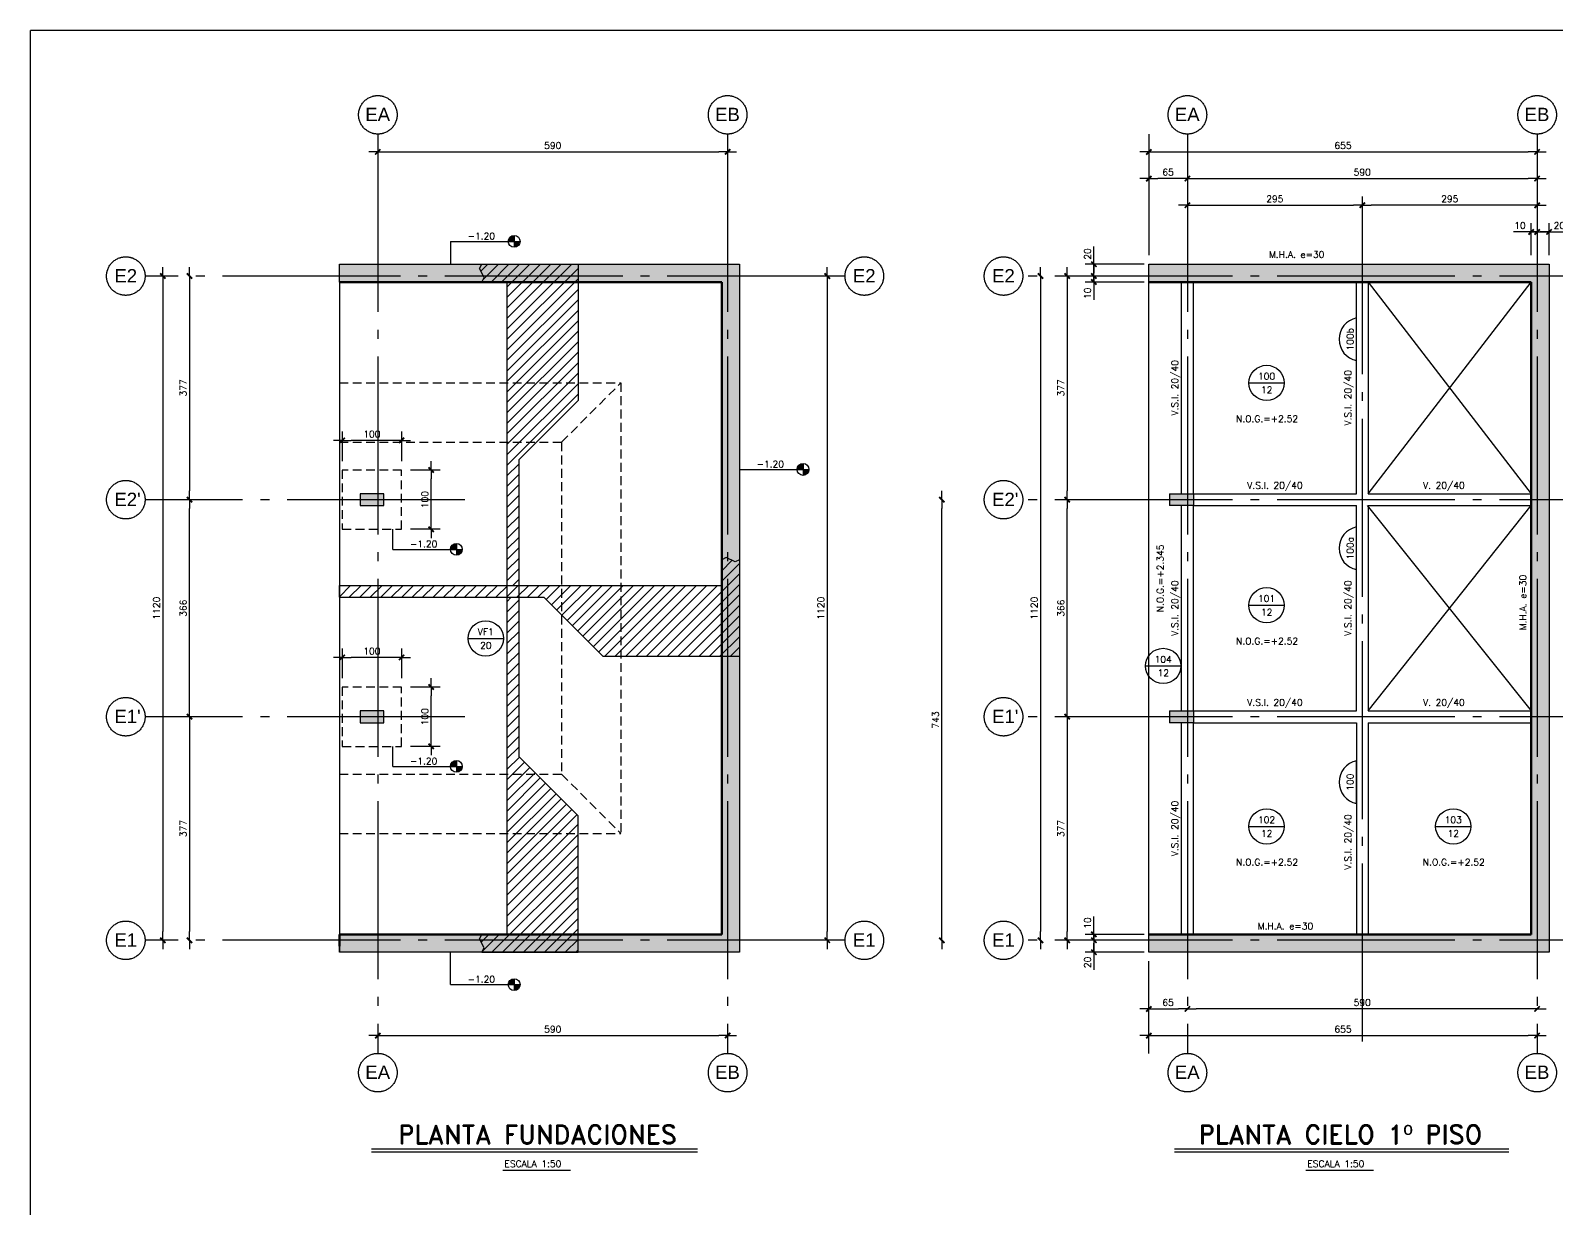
# Model space of a CAD drawing. Extents: x -6066 to 8175, y -13042 to 14234.
# Drawn here: x -58 to 2516, y 2137 to 4123 of the extents above; entities that cross this region are included whole.
import ezdxf
from ezdxf.enums import TextEntityAlignment as Align

# ---------------------------------------------------------------- set-up
doc = ezdxf.new("R2010")
doc.units = 0
doc.header["$LTSCALE"] = 30
doc.header["$MEASUREMENT"] = 0
doc.linetypes.add('DASHED', pattern=[0.75, 0.5, -0.25])
doc.linetypes.add('EJES', pattern=[12.5, 10, -1, 0.5, -1])
doc.layers.get('0').update_dxf_attribs({"linetype": 'CONTINUOUS'})
for name, color, linetype, lineweight in [('A-ROOF-____-OTLN', 132, 'CONTINUOUS', 18), ('A-WALL-____-MCUT', 113, 'CONTINUOUS', 50), ('S-BEAM-____-OTLN', 12, 'CONTINUOUS', 18)]:
    doc.layers.add(name, color=color, linetype=linetype, lineweight=lineweight)
for name, color, linetype in [('MURO', 130, 'CONTINUOUS'), ('RLA-BORDE DE LOSAS', 3, 'CONTINUOUS'), ('RLA-COTAS', 2, 'CONTINUOUS'), ('RLA-COTAS1', 2, 'CONTINUOUS'), ('RLA-COTAS2', 1, 'CONTINUOUS'), ('RLA-EJES', 1, 'EJES'), ('RLA-FORMATO', 7, 'CONTINUOUS'), ('RLA-FUNDACIONES', 6, 'CONTINUOUS'), ('RLA-HATCH1', 1, 'CONTINUOUS'), ('RLA-MUROS', 5, 'CONTINUOUS'), ('RLA-NIVELES', 3, 'CONTINUOUS'), ('RLA-SEGMENTOS1', 2, 'DASHED'), ('RLA-SOLID', 252, 'CONTINUOUS'), ('RLA-TEXTOS1', 9, 'CONTINUOUS'), ('RLA-TEXTOS2', 6, 'CONTINUOUS'), ('RLA-VANOS', 1, 'CONTINUOUS'), ('RLA-VIGAS', 3, 'CONTINUOUS')]:
    doc.layers.add(name, color=color, linetype=linetype)
doc.styles.add('Arial_1', font='arial.ttf', dxfattribs={"height": 22.5})
doc.styles.add('ROMANS', font='romans.shx', dxfattribs={"height": 11.25})
doc.styles.add('SIETE50', font='ROMAND.SHX', dxfattribs={"height": 31.5})
doc.dimstyles.new('ING50', dxfattribs={"dimscale": 50, "dimtxt": 0.27, "dimasz": 0.3, "dimexe": 0, "dimexo": 0, "dimgap": 0.1, "dimtad": 1, "dimdec": 1, "dimzin": 12, "dimdsep": 46, "dimtxsty": 'ROMANS', "dimblk": 'TICK1', "dimblk1": 'TICK1', "dimblk2": 'TICK1', "dimcen": 0.09, "dimclrd": 2, "dimclre": 1, "dimclrt": 3, "dimadec": 0, "dimazin": 0, "dimtfac": 1, "dimtdec": 0, "dimtix": 1, "dimtmove": 2, "dimatfit": 3, "dimldrblk": 'TICK1', "dimfxl": 0, "dimfxlon": 1, "dimtolj": 1, "dimtzin": 0, "dimarcsym": 0})

# ---------------------------------------------------------------- blocks, each defined once
blk = doc.blocks.new('TICK1')
at = {"color": 2}
for points in [[(0, 0), (-1, 0)], [(0, 0), (1, 0)]]:
    blk.add_lwpolyline(points, dxfattribs=at)
at = {"color": 2, "const_width": 0.2}
blk.add_lwpolyline([(-0.3, -0.3), (0.3, 0.3)], dxfattribs=at)
blk = doc.blocks.new('*D7')
at = {"layer": 'RLA-COTAS1', "color": 2, "lineweight": -2, "transparency": 16777216}
blk.add_line((617.8, 2931.1), (617.8, 3001.1), dxfattribs=at)
at = {"layer": 'RLA-COTAS1', "color": 2, "lineweight": -2, "transparency": 16777216, "xscale": 15, "yscale": 15, "zscale": 15}
for p, rotation in [((617.8, 3016.1), 90), ((617.8, 2916.1), 270)]:
    blk.add_blockref('TICK1', p, dxfattribs=dict(at, rotation=rotation))
at = {"layer": 'RLA-COTAS1', "color": 3, "transparency": 16777216, "insert": (607.2, 2966.1), "char_height": 11.25, "attachment_point": 5, "rotation": 90, "style": 'ROMANS'}
blk.add_mtext('\\A1;100', dxfattribs=at)
blk = doc.blocks.new('losa-ne')
at = {"color": 5, "linetype": 'Continuous'}
blk.add_line((-29.8, 0), (29.7, 0), dxfattribs=at)
at = {"color": 3, "linetype": 'Continuous'}
blk.add_circle((0, 0), 29.8, dxfattribs=at)
at = {"color": 3, "linetype": 'Continuous', "style": 'ROMANS'}
for tag, p in [('N%%DL', (0, 5.6)), ('ESP', (0.2, -17.4))]:
    blk.add_attdef(tag, text='', height=11.2, dxfattribs=at).set_placement(p, align=Align.CENTER)
blk = doc.blocks.new('*D8')
at = {"layer": 'RLA-COTAS', "color": 2, "lineweight": -2, "transparency": 16777216}
blk.add_line((542.8, 3918.5), (1102.8, 3918.5), dxfattribs=at)
at = {"layer": 'RLA-COTAS', "color": 2, "lineweight": -2, "transparency": 16777216, "xscale": 15, "yscale": 15, "zscale": 15, "rotation": 180}
blk.add_blockref('TICK1', (527.8, 3918.5), dxfattribs=at)
at = {"layer": 'RLA-COTAS', "color": 2, "lineweight": -2, "transparency": 16777216, "xscale": 15, "yscale": 15, "zscale": 15}
blk.add_blockref('TICK1', (1117.8, 3918.5), dxfattribs=at)
at = {"layer": 'RLA-COTAS', "color": 3, "transparency": 16777216, "insert": (822.8, 3929.2), "char_height": 11.25, "attachment_point": 5, "style": 'ROMANS'}
blk.add_mtext('\\A1;590', dxfattribs=at)
blk = doc.blocks.new('*D9')
at = {"layer": 'RLA-COTAS', "color": 2, "lineweight": -2, "transparency": 16777216}
blk.add_line((165.1, 3694.1), (165.1, 2604.1), dxfattribs=at)
at = {"layer": 'RLA-COTAS', "color": 2, "lineweight": -2, "transparency": 16777216, "xscale": 15, "yscale": 15, "zscale": 15}
for p, rotation in [((165.1, 3709.1), 90), ((165.1, 2589.1), 270)]:
    blk.add_blockref('TICK1', p, dxfattribs=dict(at, rotation=rotation))
at = {"layer": 'RLA-COTAS', "color": 3, "transparency": 16777216, "insert": (154.5, 3149.1), "char_height": 11.25, "attachment_point": 5, "rotation": 90, "style": 'ROMANS'}
blk.add_mtext('\\A1;1120', dxfattribs=at)
blk = doc.blocks.new('*D10')
at = {"layer": 'RLA-COTAS1', "color": 2, "lineweight": -2, "transparency": 16777216}
blk.add_line((552.8, 3066.1), (482.8, 3066.1), dxfattribs=at)
at = {"layer": 'RLA-COTAS1', "color": 2, "lineweight": -2, "transparency": 16777216, "xscale": 15, "yscale": 15, "zscale": 15, "rotation": 180}
blk.add_blockref('TICK1', (467.8, 3066.1), dxfattribs=at)
at = {"layer": 'RLA-COTAS1', "color": 2, "lineweight": -2, "transparency": 16777216, "xscale": 15, "yscale": 15, "zscale": 15}
blk.add_blockref('TICK1', (567.8, 3066.1), dxfattribs=at)
at = {"layer": 'RLA-COTAS1', "color": 3, "transparency": 16777216, "insert": (517.8, 3076.7), "char_height": 11.25, "attachment_point": 5, "style": 'ROMANS'}
blk.add_mtext('\\A1;100', dxfattribs=at)
blk = doc.blocks.new('*D12')
at = {"layer": 'RLA-COTAS1', "color": 2, "lineweight": -2, "transparency": 16777216}
blk.add_line((617.8, 3297.1), (617.8, 3367.1), dxfattribs=at)
at = {"layer": 'RLA-COTAS1', "color": 2, "lineweight": -2, "transparency": 16777216, "xscale": 15, "yscale": 15, "zscale": 15}
for p, rotation in [((617.8, 3382.1), 90), ((617.8, 3282.1), 270)]:
    blk.add_blockref('TICK1', p, dxfattribs=dict(at, rotation=rotation))
at = {"layer": 'RLA-COTAS1', "color": 3, "transparency": 16777216, "insert": (607.2, 3332.1), "char_height": 11.25, "attachment_point": 5, "rotation": 90, "style": 'ROMANS'}
blk.add_mtext('\\A1;100', dxfattribs=at)
blk = doc.blocks.new('*D11')
at = {"layer": 'RLA-COTAS1', "color": 2, "lineweight": -2, "transparency": 16777216}
blk.add_line((552.8, 3432.1), (482.8, 3432.1), dxfattribs=at)
at = {"layer": 'RLA-COTAS1', "color": 2, "lineweight": -2, "transparency": 16777216, "xscale": 15, "yscale": 15, "zscale": 15, "rotation": 180}
blk.add_blockref('TICK1', (467.8, 3432.1), dxfattribs=at)
at = {"layer": 'RLA-COTAS1', "color": 2, "lineweight": -2, "transparency": 16777216, "xscale": 15, "yscale": 15, "zscale": 15}
blk.add_blockref('TICK1', (567.8, 3432.1), dxfattribs=at)
at = {"layer": 'RLA-COTAS1', "color": 3, "transparency": 16777216, "insert": (517.8, 3442.7), "char_height": 11.25, "attachment_point": 5, "style": 'ROMANS'}
blk.add_mtext('\\A1;100', dxfattribs=at)
blk = doc.blocks.new('*D13')
at = {"layer": 'RLA-COTAS', "color": 2, "lineweight": -2, "transparency": 16777216}
blk.add_line((210.1, 2951.1), (210.1, 2604.1), dxfattribs=at)
at = {"layer": 'RLA-COTAS', "color": 2, "lineweight": -2, "transparency": 16777216, "xscale": 15, "yscale": 15, "zscale": 15}
for p, rotation in [((210.1, 2966.1), 90), ((210.1, 2589.1), 270)]:
    blk.add_blockref('TICK1', p, dxfattribs=dict(at, rotation=rotation))
at = {"layer": 'RLA-COTAS', "color": 3, "transparency": 16777216, "insert": (199.5, 2777.6), "char_height": 11.25, "attachment_point": 5, "rotation": 90, "style": 'ROMANS'}
blk.add_mtext('\\A1;377', dxfattribs=at)
blk = doc.blocks.new('*D14')
at = {"layer": 'RLA-COTAS', "color": 2, "lineweight": -2, "transparency": 16777216}
blk.add_line((210.1, 2981.1), (210.1, 3317.1), dxfattribs=at)
at = {"layer": 'RLA-COTAS', "color": 2, "lineweight": -2, "transparency": 16777216, "xscale": 15, "yscale": 15, "zscale": 15}
for p, rotation in [((210.1, 3332.1), 90), ((210.1, 2966.1), 270)]:
    blk.add_blockref('TICK1', p, dxfattribs=dict(at, rotation=rotation))
at = {"layer": 'RLA-COTAS', "color": 3, "transparency": 16777216, "insert": (199.5, 3149.1), "char_height": 11.25, "attachment_point": 5, "rotation": 90, "style": 'ROMANS'}
blk.add_mtext('\\A1;366', dxfattribs=at)
blk = doc.blocks.new('*D15')
at = {"layer": 'RLA-COTAS', "color": 2, "lineweight": -2, "transparency": 16777216}
blk.add_line((210.1, 3694.1), (210.1, 3347.1), dxfattribs=at)
at = {"layer": 'RLA-COTAS', "color": 2, "lineweight": -2, "transparency": 16777216, "xscale": 15, "yscale": 15, "zscale": 15}
for p, rotation in [((210.1, 3709.1), 90), ((210.1, 3332.1), 270)]:
    blk.add_blockref('TICK1', p, dxfattribs=dict(at, rotation=rotation))
at = {"layer": 'RLA-COTAS', "color": 3, "transparency": 16777216, "insert": (199.5, 3520.6), "char_height": 11.25, "attachment_point": 5, "rotation": 90, "style": 'ROMANS'}
blk.add_mtext('\\A1;377', dxfattribs=at)
blk = doc.blocks.new('*D16')
at = {"layer": 'RLA-COTAS', "color": 2, "lineweight": -2, "transparency": 16777216}
blk.add_line((1285.9, 3694.1), (1285.9, 2604.1), dxfattribs=at)
at = {"layer": 'RLA-COTAS', "color": 2, "lineweight": -2, "transparency": 16777216, "xscale": 15, "yscale": 15, "zscale": 15}
for p, rotation in [((1285.9, 3709.1), 90), ((1285.9, 2589.1), 270)]:
    blk.add_blockref('TICK1', p, dxfattribs=dict(at, rotation=rotation))
at = {"layer": 'RLA-COTAS', "color": 3, "transparency": 16777216, "insert": (1275.3, 3149.1), "char_height": 11.25, "attachment_point": 5, "rotation": 90, "style": 'ROMANS'}
blk.add_mtext('\\A1;1120', dxfattribs=at)
blk = doc.blocks.new('*D17')
at = {"layer": 'RLA-COTAS', "color": 2, "lineweight": -2, "transparency": 16777216}
blk.add_line((542.8, 2428.5), (1102.8, 2428.5), dxfattribs=at)
at = {"layer": 'RLA-COTAS', "color": 2, "lineweight": -2, "transparency": 16777216, "xscale": 15, "yscale": 15, "zscale": 15, "rotation": 180}
blk.add_blockref('TICK1', (527.8, 2428.5), dxfattribs=at)
at = {"layer": 'RLA-COTAS', "color": 2, "lineweight": -2, "transparency": 16777216, "xscale": 15, "yscale": 15, "zscale": 15}
blk.add_blockref('TICK1', (1117.8, 2428.5), dxfattribs=at)
at = {"layer": 'RLA-COTAS', "color": 3, "transparency": 16777216, "insert": (822.8, 2439.1), "char_height": 11.25, "attachment_point": 5, "style": 'ROMANS'}
blk.add_mtext('\\A1;590', dxfattribs=at)
blk = doc.blocks.new('*D18')
at = {"layer": 'RLA-COTAS', "color": 2, "lineweight": -2, "transparency": 16777216}
blk.add_line((1843.4, 2428.5), (2468.4, 2428.5), dxfattribs=at)
at = {"layer": 'RLA-COTAS', "color": 2, "lineweight": -2, "transparency": 16777216, "xscale": 15, "yscale": 15, "zscale": 15, "rotation": 180}
blk.add_blockref('TICK1', (1828.4, 2428.5), dxfattribs=at)
at = {"layer": 'RLA-COTAS', "color": 2, "lineweight": -2, "transparency": 16777216, "xscale": 15, "yscale": 15, "zscale": 15}
blk.add_blockref('TICK1', (2483.4, 2428.5), dxfattribs=at)
at = {"layer": 'RLA-COTAS', "color": 3, "transparency": 16777216, "insert": (2155.9, 2439.1), "char_height": 11.25, "attachment_point": 5, "style": 'ROMANS'}
blk.add_mtext('\\A1;655', dxfattribs=at)
blk = doc.blocks.new('*D19')
at = {"layer": 'RLA-COTAS', "color": 2, "lineweight": -2, "transparency": 16777216}
blk.add_line((1843.4, 2473.5), (1878.4, 2473.5), dxfattribs=at)
at = {"layer": 'RLA-COTAS', "color": 2, "lineweight": -2, "transparency": 16777216, "xscale": 15, "yscale": 15, "zscale": 15, "rotation": 180}
blk.add_blockref('TICK1', (1828.4, 2473.5), dxfattribs=at)
at = {"layer": 'RLA-COTAS', "color": 2, "lineweight": -2, "transparency": 16777216, "xscale": 15, "yscale": 15, "zscale": 15}
blk.add_blockref('TICK1', (1893.4, 2473.5), dxfattribs=at)
at = {"layer": 'RLA-COTAS', "color": 3, "transparency": 16777216, "insert": (1860.9, 2484.1), "char_height": 11.25, "attachment_point": 5, "style": 'ROMANS'}
blk.add_mtext('\\A1;65', dxfattribs=at)
blk = doc.blocks.new('*D20')
at = {"layer": 'RLA-COTAS', "color": 2, "lineweight": -2, "transparency": 16777216}
blk.add_line((2468.4, 2473.5), (1908.4, 2473.5), dxfattribs=at)
at = {"layer": 'RLA-COTAS', "color": 2, "lineweight": -2, "transparency": 16777216, "xscale": 15, "yscale": 15, "zscale": 15}
for p, rotation in [((1893.4, 2473.5), 180.0000000000032), ((2483.4, 2473.5), 3.277378368693462e-12)]:
    blk.add_blockref('TICK1', p, dxfattribs=dict(at, rotation=rotation))
at = {"layer": 'RLA-COTAS', "color": 3, "transparency": 16777216, "insert": (2188.4, 2484.1), "char_height": 11.25, "attachment_point": 5, "style": 'ROMANS'}
blk.add_mtext('\\A1;590', dxfattribs=at)
blk = doc.blocks.new('*D21')
at = {"layer": 'RLA-COTAS', "color": 2, "lineweight": -2, "transparency": 16777216}
blk.add_line((1843.4, 3918.5), (2468.4, 3918.5), dxfattribs=at)
at = {"layer": 'RLA-COTAS', "color": 2, "lineweight": -2, "transparency": 16777216, "xscale": 15, "yscale": 15, "zscale": 15, "rotation": 180}
blk.add_blockref('TICK1', (1828.4, 3918.5), dxfattribs=at)
at = {"layer": 'RLA-COTAS', "color": 2, "lineweight": -2, "transparency": 16777216, "xscale": 15, "yscale": 15, "zscale": 15}
blk.add_blockref('TICK1', (2483.4, 3918.5), dxfattribs=at)
at = {"layer": 'RLA-COTAS', "color": 3, "transparency": 16777216, "insert": (2155.9, 3929.2), "char_height": 11.25, "attachment_point": 5, "style": 'ROMANS'}
blk.add_mtext('\\A1;655', dxfattribs=at)
blk = doc.blocks.new('*D22')
at = {"layer": 'RLA-COTAS', "color": 2, "lineweight": -2, "transparency": 16777216}
blk.add_line((1908.4, 3873.5), (2468.4, 3873.5), dxfattribs=at)
at = {"layer": 'RLA-COTAS', "color": 2, "lineweight": -2, "transparency": 16777216, "xscale": 15, "yscale": 15, "zscale": 15, "rotation": 180}
blk.add_blockref('TICK1', (1893.4, 3873.5), dxfattribs=at)
at = {"layer": 'RLA-COTAS', "color": 2, "lineweight": -2, "transparency": 16777216, "xscale": 15, "yscale": 15, "zscale": 15}
blk.add_blockref('TICK1', (2483.4, 3873.5), dxfattribs=at)
at = {"layer": 'RLA-COTAS', "color": 3, "transparency": 16777216, "insert": (2188.4, 3884.2), "char_height": 11.25, "attachment_point": 5, "style": 'ROMANS'}
blk.add_mtext('\\A1;590', dxfattribs=at)
blk = doc.blocks.new('*D23')
at = {"layer": 'RLA-COTAS', "color": 2, "lineweight": -2, "transparency": 16777216}
blk.add_line((1878.4, 3873.5), (1843.4, 3873.5), dxfattribs=at)
at = {"layer": 'RLA-COTAS', "color": 2, "lineweight": -2, "transparency": 16777216, "xscale": 15, "yscale": 15, "zscale": 15}
for p, rotation in [((1828.4, 3873.5), 179.9999999999968), ((1893.4, 3873.5), 359.9999999999968)]:
    blk.add_blockref('TICK1', p, dxfattribs=dict(at, rotation=rotation))
at = {"layer": 'RLA-COTAS', "color": 3, "transparency": 16777216, "insert": (1860.9, 3884.2), "char_height": 11.25, "attachment_point": 5, "style": 'ROMANS'}
blk.add_mtext('\\A1;65', dxfattribs=at)
blk = doc.blocks.new('*D24')
at = {"layer": 'RLA-COTAS', "color": 2, "lineweight": -2, "transparency": 16777216}
blk.add_line((1908.4, 3828.5), (2173.4, 3828.5), dxfattribs=at)
at = {"layer": 'RLA-COTAS', "color": 2, "lineweight": -2, "transparency": 16777216, "xscale": 15, "yscale": 15, "zscale": 15, "rotation": 180}
blk.add_blockref('TICK1', (1893.4, 3828.5), dxfattribs=at)
at = {"layer": 'RLA-COTAS', "color": 2, "lineweight": -2, "transparency": 16777216, "xscale": 15, "yscale": 15, "zscale": 15}
blk.add_blockref('TICK1', (2188.4, 3828.5), dxfattribs=at)
at = {"layer": 'RLA-COTAS', "color": 3, "transparency": 16777216, "insert": (2040.9, 3839.2), "char_height": 11.25, "attachment_point": 5, "style": 'ROMANS'}
blk.add_mtext('\\A1;295', dxfattribs=at)
blk = doc.blocks.new('*D25')
at = {"layer": 'RLA-COTAS', "color": 2, "lineweight": -2, "transparency": 16777216}
blk.add_line((2468.4, 3828.5), (2203.4, 3828.5), dxfattribs=at)
at = {"layer": 'RLA-COTAS', "color": 2, "lineweight": -2, "transparency": 16777216, "xscale": 15, "yscale": 15, "zscale": 15, "rotation": 180}
blk.add_blockref('TICK1', (2188.4, 3828.5), dxfattribs=at)
at = {"layer": 'RLA-COTAS', "color": 2, "lineweight": -2, "transparency": 16777216, "xscale": 15, "yscale": 15, "zscale": 15}
blk.add_blockref('TICK1', (2483.4, 3828.5), dxfattribs=at)
at = {"layer": 'RLA-COTAS', "color": 3, "transparency": 16777216, "insert": (2335.9, 3839.2), "char_height": 11.25, "attachment_point": 5, "style": 'ROMANS'}
blk.add_mtext('\\A1;295', dxfattribs=at)
blk = doc.blocks.new('*D44')
at = {"layer": 'RLA-COTAS', "color": 2, "lineweight": -2, "transparency": 16777216}
blk.add_line((1645.7, 3694.1), (1645.7, 2604.1), dxfattribs=at)
at = {"layer": 'RLA-COTAS', "color": 2, "lineweight": -2, "transparency": 16777216, "xscale": 15, "yscale": 15, "zscale": 15}
for p, rotation in [((1645.7, 3709.1), 90), ((1645.7, 2589.1), 270)]:
    blk.add_blockref('TICK1', p, dxfattribs=dict(at, rotation=rotation))
at = {"layer": 'RLA-COTAS', "color": 3, "transparency": 16777216, "insert": (1635.1, 3149.1), "char_height": 11.25, "attachment_point": 5, "rotation": 90, "style": 'ROMANS'}
blk.add_mtext('\\A1;1120', dxfattribs=at)
blk = doc.blocks.new('*D41')
at = {"layer": 'RLA-COTAS', "color": 2, "lineweight": -2, "transparency": 16777216}
blk.add_line((1690.7, 2951.1), (1690.7, 2604.1), dxfattribs=at)
at = {"layer": 'RLA-COTAS', "color": 2, "lineweight": -2, "transparency": 16777216, "xscale": 15, "yscale": 15, "zscale": 15}
for p, rotation in [((1690.7, 2966.1), 90), ((1690.7, 2589.1), 270)]:
    blk.add_blockref('TICK1', p, dxfattribs=dict(at, rotation=rotation))
at = {"layer": 'RLA-COTAS', "color": 3, "transparency": 16777216, "insert": (1680.1, 2777.6), "char_height": 11.25, "attachment_point": 5, "rotation": 90, "style": 'ROMANS'}
blk.add_mtext('\\A1;377', dxfattribs=at)
blk = doc.blocks.new('*D42')
at = {"layer": 'RLA-COTAS', "color": 2, "lineweight": -2, "transparency": 16777216}
blk.add_line((1690.7, 2981.1), (1690.7, 3317.1), dxfattribs=at)
at = {"layer": 'RLA-COTAS', "color": 2, "lineweight": -2, "transparency": 16777216, "xscale": 15, "yscale": 15, "zscale": 15}
for p, rotation in [((1690.7, 3332.1), 90), ((1690.7, 2966.1), 270)]:
    blk.add_blockref('TICK1', p, dxfattribs=dict(at, rotation=rotation))
at = {"layer": 'RLA-COTAS', "color": 3, "transparency": 16777216, "insert": (1680.1, 3149.1), "char_height": 11.25, "attachment_point": 5, "rotation": 90, "style": 'ROMANS'}
blk.add_mtext('\\A1;366', dxfattribs=at)
blk = doc.blocks.new('*D43')
at = {"layer": 'RLA-COTAS', "color": 2, "lineweight": -2, "transparency": 16777216}
blk.add_line((1690.7, 3694.1), (1690.7, 3347.1), dxfattribs=at)
at = {"layer": 'RLA-COTAS', "color": 2, "lineweight": -2, "transparency": 16777216, "xscale": 15, "yscale": 15, "zscale": 15}
for p, rotation in [((1690.7, 3709.1), 90), ((1690.7, 3332.1), 270)]:
    blk.add_blockref('TICK1', p, dxfattribs=dict(at, rotation=rotation))
at = {"layer": 'RLA-COTAS', "color": 3, "transparency": 16777216, "insert": (1680.1, 3520.6), "char_height": 11.25, "attachment_point": 5, "rotation": 90, "style": 'ROMANS'}
blk.add_mtext('\\A1;377', dxfattribs=at)
blk = doc.blocks.new('*D49')
at = {"layer": 'RLA-COTAS1', "color": 2, "lineweight": -2, "transparency": 16777216}
for p, q in [((1735.7, 3724.1), (1735.7, 3739.1)), ((1735.7, 3709.1), (1735.7, 3699.1)), ((1735.7, 3684.1), (1735.7, 3669.1))]:
    blk.add_line(p, q, dxfattribs=at)
at = {"layer": 'RLA-COTAS1', "color": 2, "lineweight": -2, "transparency": 16777216, "xscale": 15, "yscale": 15, "zscale": 15}
for p, rotation in [((1735.7, 3709.1), 270), ((1735.7, 3699.1), 90)]:
    blk.add_blockref('TICK1', p, dxfattribs=dict(at, rotation=rotation))
at = {"layer": 'RLA-COTAS1', "color": 3, "transparency": 16777216, "insert": (1725.1, 3680), "char_height": 11.25, "attachment_point": 5, "rotation": 90, "style": 'ROMANS'}
blk.add_mtext('\\A1;10', dxfattribs=at)
blk = doc.blocks.new('*D50')
at = {"layer": 'RLA-COTAS1', "color": 2, "lineweight": -2, "transparency": 16777216}
for p, q in [((1735.7, 3744.1), (1735.7, 3759.1)), ((1735.7, 3709.1), (1735.7, 3729.1)), ((1735.7, 3694.1), (1735.7, 3679.1))]:
    blk.add_line(p, q, dxfattribs=at)
at = {"layer": 'RLA-COTAS1', "color": 2, "lineweight": -2, "transparency": 16777216, "xscale": 15, "yscale": 15, "zscale": 15}
for p, rotation in [((1735.7, 3729.1), 270), ((1735.7, 3709.1), 90)]:
    blk.add_blockref('TICK1', p, dxfattribs=dict(at, rotation=rotation))
at = {"layer": 'RLA-COTAS1', "color": 3, "transparency": 16777216, "insert": (1725.1, 3746.4), "char_height": 11.25, "attachment_point": 5, "rotation": 90, "style": 'ROMANS'}
blk.add_mtext('\\A1;20', dxfattribs=at)
blk = doc.blocks.new('*D51')
at = {"layer": 'RLA-COTAS1', "color": 2, "lineweight": -2, "transparency": 16777216}
for p, q in [((1735.7, 2614.1), (1735.7, 2629.1)), ((1735.7, 2589.1), (1735.7, 2599.1)), ((1735.7, 2574.1), (1735.7, 2559.1))]:
    blk.add_line(p, q, dxfattribs=at)
at = {"layer": 'RLA-COTAS1', "color": 2, "lineweight": -2, "transparency": 16777216, "xscale": 15, "yscale": 15, "zscale": 15}
for p, rotation in [((1735.7, 2599.1), 270), ((1735.7, 2589.1), 90)]:
    blk.add_blockref('TICK1', p, dxfattribs=dict(at, rotation=rotation))
at = {"layer": 'RLA-COTAS1', "color": 3, "transparency": 16777216, "insert": (1725.1, 2618.2), "char_height": 11.25, "attachment_point": 5, "rotation": 90, "style": 'ROMANS'}
blk.add_mtext('\\A1;10', dxfattribs=at)
blk = doc.blocks.new('*D52')
at = {"layer": 'RLA-COTAS1', "color": 2, "lineweight": -2, "transparency": 16777216}
for p, q in [((1735.7, 2604.1), (1735.7, 2619.1)), ((1735.7, 2589.1), (1735.7, 2569.1)), ((1735.7, 2554.1), (1735.7, 2539.1))]:
    blk.add_line(p, q, dxfattribs=at)
at = {"layer": 'RLA-COTAS1', "color": 2, "lineweight": -2, "transparency": 16777216, "xscale": 15, "yscale": 15, "zscale": 15}
for p, rotation in [((1735.7, 2589.1), 270), ((1735.7, 2569.1), 90)]:
    blk.add_blockref('TICK1', p, dxfattribs=dict(at, rotation=rotation))
at = {"layer": 'RLA-COTAS1', "color": 3, "transparency": 16777216, "insert": (1725.1, 2551.8), "char_height": 11.25, "attachment_point": 5, "rotation": 90, "style": 'ROMANS'}
blk.add_mtext('\\A1;20', dxfattribs=at)
blk = doc.blocks.new('*D53')
at = {"layer": 'RLA-COTAS1', "color": 2, "lineweight": -2, "transparency": 16777216}
for p, q in [((2458.4, 3783.5), (2443.4, 3783.5)), ((2483.4, 3783.5), (2473.4, 3783.5)), ((2498.4, 3783.5), (2513.4, 3783.5))]:
    blk.add_line(p, q, dxfattribs=at)
at = {"layer": 'RLA-COTAS1', "color": 2, "lineweight": -2, "transparency": 16777216, "xscale": 15, "yscale": 15, "zscale": 15}
blk.add_blockref('TICK1', (2473.4, 3783.5), dxfattribs=at)
at = {"layer": 'RLA-COTAS1', "color": 2, "lineweight": -2, "transparency": 16777216, "xscale": 15, "yscale": 15, "zscale": 15, "rotation": 180}
blk.add_blockref('TICK1', (2483.4, 3783.5), dxfattribs=at)
at = {"layer": 'RLA-COTAS1', "color": 3, "transparency": 16777216, "insert": (2454.4, 3794.2), "char_height": 11.25, "attachment_point": 5, "style": 'ROMANS'}
blk.add_mtext('\\A1;10', dxfattribs=at)
blk = doc.blocks.new('*D54')
at = {"layer": 'RLA-COTAS1', "color": 2, "lineweight": -2, "transparency": 16777216}
for p, q in [((2468.4, 3783.5), (2453.4, 3783.5)), ((2483.4, 3783.5), (2503.4, 3783.5)), ((2518.4, 3783.5), (2533.4, 3783.5))]:
    blk.add_line(p, q, dxfattribs=at)
at = {"layer": 'RLA-COTAS1', "color": 2, "lineweight": -2, "transparency": 16777216, "xscale": 15, "yscale": 15, "zscale": 15}
blk.add_blockref('TICK1', (2483.4, 3783.5), dxfattribs=at)
at = {"layer": 'RLA-COTAS1', "color": 2, "lineweight": -2, "transparency": 16777216, "xscale": 15, "yscale": 15, "zscale": 15, "rotation": 180}
blk.add_blockref('TICK1', (2503.4, 3783.5), dxfattribs=at)
at = {"layer": 'RLA-COTAS1', "color": 3, "transparency": 16777216, "insert": (2520.8, 3794.2), "char_height": 11.25, "attachment_point": 5, "style": 'ROMANS'}
blk.add_mtext('\\A1;20', dxfattribs=at)
blk = doc.blocks.new('nivel-f')
at = {"linetype": 'Continuous'}
h = blk.add_hatch(color=1, dxfattribs=at)
h.paths.add_polyline_path([(90.5, 0), (90.5, 10, 0.414214), (80.5, 0)])
h.paths.add_polyline_path([(90.5, -10, 0.414214), (100.5, 0), (90.5, 0)])
at = {"color": 3}
for p, q in [((-16.7, 0), (100.5, 0)), ((90.5, 10), (90.5, -10))]:
    blk.add_line(p, q, dxfattribs=at)
blk.add_circle((90.5, 0), 10, dxfattribs=at)
at = {"color": 3, "style": 'ROMANS'}
blk.add_attdef('NIVEL', text='', height=11.2, dxfattribs=at).set_placement((35.2, 3.4), align=Align.CENTER)
blk = doc.blocks.new('*D131')
at = {"color": 2, "lineweight": -2, "transparency": 16777216}
blk.add_line((1479.2, 2604.1), (1479.2, 3317.1), dxfattribs=at)
at = {"color": 2, "lineweight": -2, "transparency": 16777216, "xscale": 15, "yscale": 15, "zscale": 15}
for p, rotation in [((1479.2, 3332.1), 90), ((1479.2, 2589.1), 270)]:
    blk.add_blockref('TICK1', p, dxfattribs=dict(at, rotation=rotation))
at = {"color": 3, "transparency": 16777216, "insert": (1468.6, 2960.6), "char_height": 11.25, "attachment_point": 5, "rotation": 90, "style": 'ROMANS'}
blk.add_mtext('\\A1;743', dxfattribs=at)

msp = doc.modelspace()

# ---------------------------------------------------------------- hatches: boundary and pattern name
at = {"layer": 'RLA-HATCH1'}
h = msp.add_hatch(dxfattribs=at)
h.set_pattern_fill('ANSI31', color=256, scale=100)
h.set_pattern_definition([(45, (-273.299, 161.284), (-8.838835, 8.838835), [])])
h.paths.add_polyline_path([(865.56, 3729.08), (703.17, 3729.08), (699.42, 3721.58), (705.67, 3709.08), (865.56, 3709.08)])
h.paths.add_polyline_path([(865.56, 3709.08), (705.67, 3709.08), (706.92, 3706.58), (703.17, 3699.08), (745.56, 3699.08), (865.56, 3699.08)])
h.paths.add_polyline_path([(865.56, 3699.08), (745.56, 3699.08), (745.56, 3529.08), (865.56, 3529.08)])
h.paths.add_polyline_path([(865.56, 3499.08), (865.56, 3529.08), (745.56, 3529.08), (745.56, 3429.08), (795.56, 3429.08)])
h.paths.add_polyline_path([(765.56, 3399.08), (795.56, 3429.08), (745.56, 3429.08), (745.56, 3187.41), (765.56, 3187.41)])
h.paths.add_polyline_path([(765.56, 3167.41), (745.56, 3167.41), (745.56, 2869.08), (795.56, 2869.08), (765.56, 2899.08)])
h.paths.add_polyline_path([(795.56, 2869.08), (745.56, 2869.08), (745.56, 2769.08), (865.56, 2769.08), (865.56, 2799.08)])
h.paths.add_polyline_path([(865.56, 2769.08), (745.56, 2769.08), (745.56, 2599.08), (865.56, 2599.08)])
h.paths.add_polyline_path([(865.56, 2599.08), (745.56, 2599.08), (703.17, 2599.08), (699.42, 2591.58), (700.67, 2589.08), (865.56, 2589.08)])
h.paths.add_polyline_path([(865.56, 2589.08), (700.67, 2589.08), (706.92, 2576.58), (703.17, 2569.08), (865.56, 2569.08)])
h = msp.add_hatch(dxfattribs=at)
h.set_pattern_fill('ANSI31', color=256, scale=100)
h.set_pattern_definition([(45, (-2896.923, 674.777), (-8.838835, 8.838835), [])])
h.paths.add_polyline_path([(907.84, 3067.41), (1137.84, 3067.41), (1137.84, 3230.76), (1130.34, 3227.01), (1115.34, 3234.51), (1107.84, 3230.76), (1107.84, 3187.41), (462.84, 3187.41), (462.84, 3167.41), (807.84, 3167.41)])
at = {"layer": 'RLA-SOLID'}
h = msp.add_hatch(color=256, dxfattribs=at)
h.dxf.hatch_style = 1
h.paths.add_polyline_path([(1107.84, 2599.08), (462.84, 2599.08), (462.84, 2569.08), (1137.84, 2569.08), (1137.84, 3729.08), (462.84, 3729.08), (462.84, 3699.08), (1107.84, 3699.08)])
h = msp.add_hatch(color=256, dxfattribs=at)
h.dxf.hatch_style = 1
h.paths.add_polyline_path([(2503.44, 2569.08), (2503.44, 3729.08), (1828.44, 3729.08), (1828.44, 3699.08), (2473.44, 3699.08), (2473.44, 2599.08), (1828.44, 2599.08), (1828.44, 2569.08)])
h = msp.add_hatch(color=256, dxfattribs=at)
h.dxf.hatch_style = 1
h.paths.add_polyline_path([(497.84, 3342.08), (497.84, 3322.08), (537.84, 3322.08), (537.84, 3342.08)])
h = msp.add_hatch(color=256, dxfattribs=at)
h.dxf.hatch_style = 1
h.paths.add_polyline_path([(1863.44, 3342.08), (1863.44, 3322.08), (1903.44, 3322.08), (1903.44, 3342.08)])
h = msp.add_hatch(color=256, dxfattribs=at)
h.dxf.hatch_style = 1
h.paths.add_polyline_path([(497.84, 2976.08), (497.84, 2956.08), (537.84, 2956.08), (537.84, 2976.08)])
h = msp.add_hatch(color=256, dxfattribs=at)
h.dxf.hatch_style = 1
h.paths.add_polyline_path([(1903.44, 2956.08), (1903.44, 2976.08), (1863.44, 2976.08), (1863.44, 2956.08)])

# ---------------------------------------------------------------- linework, layer by layer
at = {"layer": 'A-ROOF-____-OTLN'}
msp.add_line((1883.44, 2599.15), (1848.52, 2599.15), dxfattribs=at)
at = {"layer": 'A-WALL-____-MCUT'}
for p, q in [((462.84, 3699.08), (1107.84, 3699.08)), ((1107.84, 3699.08), (1107.84, 2599.08)), ((2473.44, 3699.08), (1828.44, 3699.08)), ((2473.44, 2599.08), (2473.44, 3699.08)), ((1107.84, 2599.08), (462.84, 2599.08)), ((462.84, 2599.08), (462.84, 2579.08)), ((1828.44, 2599.08), (2473.44, 2599.08))]:
    msp.add_line(p, q, dxfattribs=at)
at = {"layer": 'MURO'}
msp.add_line((462.84, 2599.08), (462.84, 2569.08), dxfattribs=at)
at = {"layer": 'RLA-BORDE DE LOSAS'}
msp.add_line((1828.44, 2599.15), (1828.44, 3699.08), dxfattribs=at)
at = {"layer": 'RLA-COTAS2'}
for p, q in [((2473.44, 3744.08), (2473.44, 3798.53)), ((2503.44, 3744.08), (2503.44, 3798.53)), ((1820.69, 3729.08), (1720.69, 3729.08)), ((1820.69, 3699.08), (1720.69, 3699.08)), ((467.84, 3447.08), (467.84, 3397.08)), ((567.84, 3447.08), (567.84, 3397.08)), ((632.84, 3382.08), (582.84, 3382.08)), ((632.84, 3282.08), (582.84, 3282.08)), ((467.84, 3081.08), (467.84, 3031.08)), ((567.84, 3081.08), (567.84, 3031.08)), ((632.84, 3016.08), (582.84, 3016.08)), ((632.84, 2916.08), (582.84, 2916.08)), ((1820.69, 2599.08), (1720.69, 2599.08)), ((1820.69, 2569.08), (1720.69, 2569.08))]:
    msp.add_line(p, q, dxfattribs=at)
at = {"layer": 'RLA-EJES'}
for p, q in [((527.84, 3948.53), (527.84, 2398.5)), ((1117.84, 3948.53), (1117.84, 2398.5)), ((1828.44, 3948.53), (1828.44, 3744.15)), ((1893.44, 3948.53), (1893.44, 2398.5)), ((2483.44, 3948.53), (2483.44, 2398.5)), ((2188.44, 3843.53), (2188.44, 2398.5)), ((1315.89, 3709.08), (135.13, 3709.08)), ((2719.74, 3709.08), (1615.69, 3709.08)), ((674.76, 3332.08), (135.13, 3332.08)), ((2719.74, 3332.08), (1615.69, 3332.08)), ((674.76, 2966.08), (135.13, 2966.08)), ((2719.74, 2966.08), (1615.69, 2966.08)), ((1315.89, 2589.08), (135.13, 2589.08)), ((2719.74, 2589.08), (1615.69, 2589.08)), ((1828.44, 2398.5), (1828.44, 2554.08))]:
    msp.add_line(p, q, dxfattribs=at)
at = {"layer": 'RLA-EJES', "color": 3}
for centre in [(527.84, 3981.03), (1117.84, 3981.03), (1893.44, 3981.03), (2483.44, 3981.03), (102.63, 3709.08), (1348.39, 3709.08), (1583.19, 3709.08), (102.63, 3332.08), (1583.19, 3332.08), (102.63, 2966.08), (1583.19, 2966.08), (102.63, 2589.08), (1348.39, 2589.08), (1583.19, 2589.08), (527.84, 2366), (1117.84, 2366), (1893.44, 2366), (2483.44, 2366)]:
    msp.add_circle(centre, 32.5, dxfattribs=at)
at = {"layer": 'RLA-FORMATO', "color": 6, "linetype": 'Continuous'}
for p in [(-58.1, 68.1), (5686.9, 4123.1)]:
    msp.add_line(p, (-58.1, 4123.1), dxfattribs=at)
at = {"layer": 'RLA-FUNDACIONES'}
msp.add_line((462.84, 3699.08), (462.84, 2599.08), dxfattribs=at)
at = {"layer": 'RLA-HATCH1'}
for p, q in [((703.17, 3729.08), (865.56, 3729.08)), ((865.56, 3729.08), (865.56, 3499.08)), ((703.17, 3699.08), (745.56, 3699.08)), ((745.56, 3699.08), (745.56, 2599.08)), ((765.56, 3399.08), (865.56, 3499.08)), ((765.56, 3399.08), (765.56, 2899.08)), ((1107.84, 3187.41), (1107.84, 3230.76)), ((1107.84, 3230.76), (1107.84, 3187.41)), ((1107.84, 3230.76), (1107.84, 3187.41)), ((1137.84, 3230.76), (1137.84, 3067.41)), ((1137.84, 3230.76), (1137.84, 3067.41)), ((462.84, 3167.41), (462.84, 3187.41)), ((462.84, 3187.41), (1107.84, 3187.41)), ((462.84, 3167.41), (807.84, 3167.41)), ((807.84, 3167.41), (907.84, 3067.41)), ((1137.84, 3067.41), (907.84, 3067.41)), ((765.56, 2899.08), (865.56, 2799.08)), ((865.56, 2569.08), (865.56, 2799.08)), ((745.56, 2599.08), (703.17, 2599.08)), ((745.56, 2599.08), (703.17, 2599.08)), ((703.17, 2599.08), (745.56, 2599.08)), ((703.17, 2569.08), (805.56, 2569.08)), ((703.17, 2569.08), (865.56, 2569.08))]:
    msp.add_line(p, q, dxfattribs=at)
for points in [[(703.17, 3699.08), (706.92, 3706.58), (699.42, 3721.58), (703.17, 3729.08)], [(1137.84, 3230.76), (1130.34, 3227.01), (1115.34, 3234.51), (1107.84, 3230.76)], [(703.17, 2569.08), (706.92, 2576.58), (699.42, 2591.58), (703.17, 2599.08)]]:
    msp.add_lwpolyline(points, dxfattribs=at)
at = {"layer": 'RLA-MUROS'}
for p, q in [((537.84, 3342.08), (497.84, 3342.08)), ((497.84, 3342.08), (497.84, 3322.08)), ((497.84, 3322.08), (537.84, 3322.08)), ((537.84, 3322.08), (537.84, 3342.08)), ((1863.44, 3342.08), (1903.44, 3342.08)), ((1863.44, 3342.08), (1863.44, 3322.08)), ((1903.44, 3322.08), (1863.44, 3322.08)), ((1903.44, 3342.08), (1903.44, 3322.08)), ((537.84, 2976.08), (497.84, 2976.08)), ((497.84, 2976.08), (497.84, 2956.08)), ((537.84, 2956.08), (537.84, 2976.08)), ((1863.44, 2976.08), (1903.44, 2976.08)), ((1863.44, 2976.08), (1863.44, 2956.08)), ((1903.44, 2976.08), (1903.44, 2956.08)), ((497.84, 2956.08), (537.84, 2956.08)), ((1903.44, 2956.08), (1863.44, 2956.08))]:
    msp.add_line(p, q, dxfattribs=at)
for points in [[(462.84, 3699.08), (462.84, 3729.08), (1137.84, 3729.08), (1137.84, 2569.08), (462.84, 2569.08), (462.84, 2599.08), (1107.84, 2599.08), (1107.84, 3699.08), (462.84, 3699.08)], [(1828.44, 3699.08), (1828.44, 3729.08), (2503.44, 3729.08), (2503.44, 2569.08), (1828.44, 2569.08), (1828.44, 2599.08), (2473.44, 2599.08), (2473.44, 3699.08), (1828.44, 3699.08)]]:
    msp.add_lwpolyline(points, dxfattribs=at)
at = {"layer": 'RLA-NIVELES', "color": 3}
for p, q in [((650.53, 3767.59), (650.53, 3729.08)), ((553.06, 3248.34), (553.06, 3282.08)), ((553.06, 2882.34), (553.06, 2916.08)), ((650.53, 2514.4), (650.53, 2569.08))]:
    msp.add_line(p, q, dxfattribs=at)
at = {"layer": 'RLA-SEGMENTOS1'}
for p, q in [((462.84, 3529.08), (937.84, 3529.08)), ((837.84, 3429.08), (937.84, 3529.08)), ((937.84, 3529.08), (937.84, 2769.08)), ((462.84, 3429.08), (837.84, 3429.08)), ((837.84, 3429.08), (837.84, 2869.08)), ((462.84, 2869.08), (837.84, 2869.08)), ((837.84, 2869.08), (937.84, 2769.08)), ((462.84, 2769.08), (937.84, 2769.08))]:
    msp.add_line(p, q, dxfattribs=at)
for points in [[(467.84, 3282.08), (567.84, 3282.08), (567.84, 3382.08), (467.84, 3382.08)], [(467.84, 2916.08), (567.84, 2916.08), (567.84, 3016.08), (467.84, 3016.08)]]:
    msp.add_lwpolyline(points, close=True, dxfattribs=at)
at = {"layer": 'RLA-TEXTOS1'}
for p, q in [((2178.44, 3566.52), (2178.44, 3638.52)), ((2178.44, 3214.14), (2178.44, 3286.14)), ((2178.44, 2819.78), (2178.44, 2891.78))]:
    msp.add_line(p, q, dxfattribs=at)
for centre in [(2186.1, 3602.52), (2186.1, 3250.14), (2186.1, 2855.78)]:
    msp.add_arc(centre, 36.81, 102.01022, 257.98978, dxfattribs=at)
at = {"layer": 'RLA-TEXTOS2', "color": 6}
for p, q in [((516.94, 2237.56), (1067.18, 2237.56)), ((516.94, 2232.56), (1067.18, 2232.56)), ((1871.38, 2237.56), (2435.84, 2237.56)), ((1871.38, 2232.56), (2435.84, 2232.56))]:
    msp.add_line(p, q, dxfattribs=at)
at = {"layer": 'RLA-TEXTOS2', "color": 3}
for p, q in [((738.75, 2201.79), (852.84, 2201.79)), ((2093.18, 2201.79), (2207.28, 2201.79))]:
    msp.add_line(p, q, dxfattribs=at)
at = {"layer": 'RLA-VANOS'}
for p, q in [((2198.44, 3342.08), (2473.44, 3699.08)), ((2198.44, 3699.08), (2473.44, 3342.08)), ((2196.75, 3322.08), (2473.44, 2976.08)), ((2198.44, 2976.08), (2473.44, 3322.08))]:
    msp.add_line(p, q, dxfattribs=at)
at = {"layer": 'RLA-VIGAS'}
for p, q in [((1883.44, 3341.48), (1883.44, 3698.48)), ((1903.44, 3342.08), (1903.44, 3699.08)), ((2178.44, 3342.08), (2178.44, 3699.08)), ((2198.44, 3699.08), (2198.44, 3342.08)), ((1883.44, 2975.48), (1883.44, 3321.48)), ((1903.44, 3342.08), (2178.44, 3342.08)), ((1903.44, 3322.08), (2178.44, 3322.08)), ((1903.44, 2976.08), (1903.44, 3322.08)), ((2178.44, 2976.08), (2178.44, 3322.08)), ((2198.44, 3342.08), (2473.44, 3342.08)), ((2198.44, 3322.08), (2473.44, 3322.08)), ((2198.44, 3322.08), (2198.44, 2976.08)), ((1903.44, 2976.08), (2178.44, 2976.08)), ((2198.44, 2976.08), (2473.44, 2976.08)), ((1883.44, 2598.48), (1883.44, 2955.48)), ((1903.44, 2956.08), (2178.44, 2956.08)), ((1903.44, 2599.08), (1903.44, 2956.08)), ((2178.44, 2956.08), (2178.44, 2599.12)), ((2198.44, 2956.08), (2473.44, 2956.08)), ((2198.44, 2956.08), (2198.44, 2599.12))]:
    msp.add_line(p, q, dxfattribs=at)
at = {"layer": 'S-BEAM-____-OTLN'}
for p, q in [((1883.44, 2599.08), (1883.44, 2599.15)), ((2178.44, 2599.12), (2198.44, 2599.12))]:
    msp.add_line(p, q, dxfattribs=at)

# ---------------------------------------------------------------- block references
at = {"layer": 'MURO'}
for p, values in [((2027.01, 3528.87), {'N%%DL': '100', 'ESP': '12'}), ((2027.01, 3154.07), {'N%%DL': '101', 'ESP': '12'}), ((709.78, 3098.08), {'N%%DL': 'VF1', 'ESP': '20'}), ((1852.56, 3051.65), {'N%%DL': '104', 'ESP': '12'}), ((2027.01, 2781.18), {'N%%DL': '102', 'ESP': '12'}), ((2341.9, 2781.18), {'N%%DL': '103', 'ESP': '12'})]:
    msp.add_blockref('losa-ne', p, dxfattribs=at).add_auto_attribs(values)
at = {"layer": 'RLA-NIVELES', "color": 3}
for p in [(667.23, 3767.59), (1154.54, 3383.11), (569.77, 3248.34), (569.77, 2882.34), (667.23, 2514.4)]:
    msp.add_blockref('nivel-f', p, dxfattribs=at).add_auto_attribs({'NIVEL': '-1.20'})

# ---------------------------------------------------------------- texts
at = {"layer": 'RLA-EJES', "color": 5, "char_height": 22.5, "width": 51.308, "attachment_point": 1, "style": 'Arial_1'}
for s, insert in [('EA', (506.52, 3992.91)), ('EB', (1096.52, 3992.91)), ('EA', (1872.12, 3992.91)), ('EB', (2462.12, 3992.91)), ('E2', (83.24, 3720.84)), ('E2', (1328.99, 3720.84)), ('E2', (1563.8, 3720.84)), ("E2'", (83.24, 3343.84)), ("E2'", (1563.8, 3343.84)), ("E1'", (83.24, 2977.84)), ("E1'", (1563.8, 2977.84)), ('E1', (83.24, 2600.84)), ('E1', (1328.99, 2600.84)), ('E1', (1563.8, 2600.84)), ('EA', (506.52, 2377.88)), ('EB', (1096.52, 2377.88)), ('EA', (1872.12, 2377.88)), ('EB', (2462.12, 2377.88))]:
    msp.add_mtext(s, dxfattribs=dict(at, insert=insert))
at = {"layer": 'RLA-NIVELES', "color": 3, "style": 'ROMANS'}
for p in [(2027.84, 3462.83, 0), (2027.84, 3088.03, 0), (2027.84, 2715.14, 0), (2342.73, 2715.14, 0)]:
    msp.add_text('N.O.G.=+2.52', height=11.25, dxfattribs=at).set_placement(p, align=Align.CENTER)
msp.add_text('N.O.G.=+2.345', height=11.25, rotation=90, dxfattribs=at).set_placement((1853.32, 3199.25, 0), align=Align.CENTER)
at = {"layer": 'RLA-TEXTOS1', "style": 'ROMANS'}
for s, p in [('M.H.A. e=30', (2077.76, 3739.82)), ('V.S.I. 20/40', (2040.94, 3350.6)), ('V. 20/40', (2326.13, 3350.6)), ('V.S.I. 20/40', (2040.94, 2984.6)), ('V. 20/40', (2326.13, 2984.6)), ('M.H.A. e=30', (2058.87, 2607.4))]:
    msp.add_text(s, height=11.25, dxfattribs=at).set_placement(p, align=Align.CENTER)
for s, p in [('100b', (2173.65, 3602.5)), ('V.S.I. 20/40', (1877.7, 3520.58)), ('V.S.I. 20/40', (2169.93, 3503.74)), ('100a', (2173.65, 3250.12)), ('V.S.I. 20/40', (1877.7, 3149.08)), ('V.S.I. 20/40', (2169.93, 3149.08)), ('M.H.A. e=30', (2465.08, 3158.67)), ('100', (2173.65, 2855.75)), ('V.S.I. 20/40', (1877.7, 2777.6)), ('V.S.I. 20/40', (2169.93, 2754.83))]:
    msp.add_text(s, height=11.25, rotation=90, dxfattribs=at).set_placement(p, align=Align.CENTER)
at = {"layer": 'RLA-TEXTOS2', "color": 6, "style": 'SIETE50'}
for s, p in [('PLANTA FUNDACIONES', (797.22, 2246.14)), ('PLANTA CIELO 1º PISO', (2151.65, 2246.14))]:
    msp.add_text(s, height=31.5, dxfattribs=at).set_placement(p, align=Align.CENTER)
at = {"layer": 'RLA-TEXTOS2', "color": 3, "style": 'ROMANS'}
for p in [(741.35, 2206.75), (2095.78, 2206.75)]:
    msp.add_text('ESCALA 1:50', height=11.25, dxfattribs=at).set_placement(p)

# ---------------------------------------------------------------- dimensions: what is measured, and where the dimension line sits
dim = msp.add_linear_dim(base=(1479.22, 3332.08), p1=(1770.69, 2589.08), p2=(1770.69, 3332.08), angle=90, dimstyle='ING50')
dim.commit()
dim.dimension.update_dxf_attribs({"geometry": '*D131', "text_midpoint": (1468.59, 2960.58)})
at = {"layer": 'RLA-COTAS'}
for base, p1, p2, picture, middle in [((1117.84, 3918.53), (527.84, 3918.53), (1117.84, 3918.53), '*D8', (822.84, 3929.15)), ((2483.44, 3918.53), (1828.44, 3918.53), (2483.44, 3918.53), '*D21', (2155.94, 3929.15)), ((2483.44, 3873.53), (1893.44, 3873.53), (2483.44, 3873.53), '*D22', (2188.44, 3884.15)), ((2188.44, 3828.53), (1893.44, 3828.53), (2188.44, 3828.53), '*D24', (2040.94, 3839.15)), ((1893.44, 2473.5), (1828.44, 2473.5), (1893.44, 2473.5), '*D19', (1860.94, 2484.12)), ((1117.84, 2428.5), (527.84, 2428.5), (1117.84, 2428.5), '*D17', (822.84, 2439.12)), ((2483.44, 2428.5), (1828.44, 2428.5), (2483.44, 2428.5), '*D18', (2155.94, 2439.12))]:
    dim = msp.add_linear_dim(base=base, p1=p1, p2=p2, dimstyle='ING50', dxfattribs=at)
    dim.commit()
    dim.dimension.update_dxf_attribs({"geometry": picture, "text_midpoint": middle})
for base, p1, p2, angle, picture, middle in [((1828.44, 3873.53), (1893.44, 3873.53), (1828.44, 3873.53), 180, '*D23', (1860.94, 3884.15)), ((2188.44, 3828.53), (2483.44, 3828.53), (2188.44, 3828.53), 180, '*D25', (2335.94, 3839.15)), ((165.13, 2589.08), (165.13, 3709.08), (165.13, 2589.08), 90, '*D9', (154.51, 3149.08)), ((210.13, 3332.08), (210.13, 3709.08), (210.13, 3332.08), 90, '*D15', (199.51, 3520.58)), ((1285.89, 2589.08), (1285.89, 3709.08), (1285.89, 2589.08), 90, '*D16', (1275.26, 3149.08)), ((1645.69, 2589.08), (1645.69, 3709.08), (1645.69, 2589.08), 90, '*D44', (1635.07, 3149.08)), ((1690.69, 3332.08), (1690.69, 3709.08), (1690.69, 3332.08), 90, '*D43', (1680.07, 3520.58)), ((210.13, 3332.08), (210.13, 2966.08), (210.13, 3332.08), 270, '*D14', (199.51, 3149.08)), ((1690.69, 3332.08), (1690.69, 2966.08), (1690.69, 3332.08), 270, '*D42', (1680.07, 3149.08)), ((210.13, 2589.08), (210.13, 2966.08), (210.13, 2589.08), 90, '*D13', (199.51, 2777.58)), ((1690.69, 2589.08), (1690.69, 2966.08), (1690.69, 2589.08), 90, '*D41', (1680.07, 2777.58)), ((1893.44, 2473.5), (2483.44, 2473.5), (1893.44, 2473.5), 180, '*D20', (2188.44, 2484.12))]:
    dim = msp.add_linear_dim(base=base, p1=p1, p2=p2, angle=angle, dimstyle='ING50', dxfattribs=at)
    dim.commit()
    dim.dimension.update_dxf_attribs({"geometry": picture, "text_midpoint": middle})
at = {"layer": 'RLA-COTAS1'}
dim = msp.add_linear_dim(base=(2473.44, 3783.53), p1=(2483.44, 3783.53), p2=(2473.44, 3783.53), dimstyle='ING50', dxfattribs=at)
dim.commit()
dim.dimension.update_dxf_attribs({"geometry": '*D53', "text_midpoint": (2454.35, 3794.15), "dimtype": 160})
for base, p1, p2, angle, picture, middle in [((2503.44, 3783.53), (2483.44, 3783.53), (2503.44, 3783.53), 180, '*D54', (2520.77, 3794.15)), ((1735.69, 3729.08), (1735.69, 3709.08), (1735.69, 3729.08), 270, '*D50', (1725.07, 3746.41)), ((1735.69, 3699.08), (1735.69, 3709.08), (1735.69, 3699.08), 90, '*D49', (1725.07, 3679.99)), ((1735.69, 2599.08), (1735.69, 2589.08), (1735.69, 2599.08), 270, '*D51', (1725.07, 2618.17)), ((1735.69, 2569.08), (1735.69, 2589.08), (1735.69, 2569.08), 90, '*D52', (1725.07, 2551.76))]:
    dim = msp.add_linear_dim(base=base, p1=p1, p2=p2, angle=angle, dimstyle='ING50', dxfattribs=at)
    dim.commit()
    dim.dimension.update_dxf_attribs({"geometry": picture, "text_midpoint": middle, "dimtype": 160})
for base, p1, p2, angle, picture, middle in [((467.84, 3432.08), (567.84, 3417.47), (467.84, 3417.47), 180, '*D11', (517.84, 3442.71)), ((617.84, 3382.08), (603.23, 3282.08), (603.23, 3382.08), 90, '*D12', (607.22, 3332.08)), ((467.84, 3066.08), (567.84, 3051.47), (467.84, 3051.47), 180, '*D10', (517.84, 3076.71)), ((617.84, 3016.08), (603.23, 2916.08), (603.23, 3016.08), 90, '*D7', (607.22, 2966.08))]:
    dim = msp.add_linear_dim(base=base, p1=p1, p2=p2, angle=angle, dimstyle='ING50', dxfattribs=at)
    dim.commit()
    dim.dimension.update_dxf_attribs({"geometry": picture, "text_midpoint": middle})

doc.saveas('drawing.dxf')
